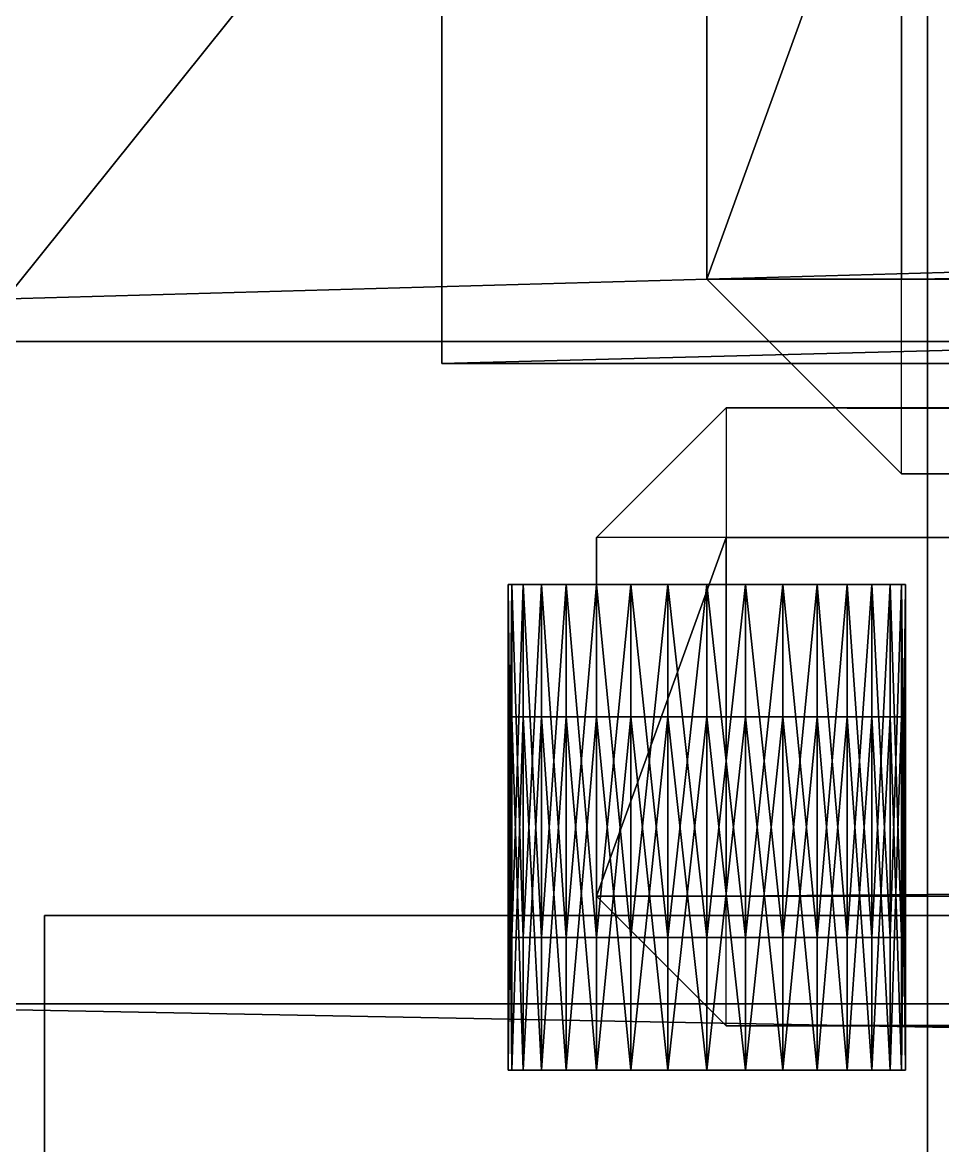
# Model space of a CAD drawing. Header units: millimetres. Extents: x -18 to 4450, y -985 to 970.
# Drawn here: x 1209 to 1250.7, y -881.4 to -830.5 of the extents above; entities that cross this region are included whole.
import ezdxf

# ---------------------------------------------------------------- set-up
doc = ezdxf.new("R2010")
doc.units = ezdxf.units.MM
for name, color, linetype in [('body__left_beltline_trim_front_door', 9, 'CONTINUOUS'), ('body__left_door_open_reference', 40, 'CONTINUOUS'), ('body__left_front_door_lower_weather_strip', 250, 'CONTINUOUS'), ('body__left_mirror_arm', 9, 'CONTINUOUS'), ('body__left_side_step_tread_strip_1', 9, 'CONTINUOUS'), ('hard_top__left_hardtop_front_window_lower_screw_1', 9, 'CONTINUOUS'), ('hard_top__left_hardtop_front_window_upper_screw_1', 9, 'CONTINUOUS'), ('hard_top__left_hardtop_lower_retainer_rail', 9, 'CONTINUOUS'), ('hard_top__left_roof_drip_rail_outer_shadow', 8, 'CONTINUOUS'), ('hard_top__left_roof_gutter_rivet_1', 9, 'CONTINUOUS')]:
    doc.layers.add(name, color=color, linetype=linetype)

msp = doc.modelspace()

# ---------------------------------------------------------------- linework, layer by layer
at = {"layer": 'body__left_beltline_trim_front_door'}
for points in [[(1139.999986, -845.000029, 1146.000028), (1919.999957, -845.000029, 1146.000028), (1919.999957, -823.000014, 1146.000028)], [(1139.999986, -845.000029, 1146.000028), (1919.999957, -823.000014, 1146.000028), (1139.999986, -823.000014, 1146.000028)], [(1139.999986, -845.000029, 1118.000031), (1139.999986, -823.000014, 1118.000031), (1919.999957, -823.000014, 1118.000031)], [(1139.999986, -845.000029, 1118.000031), (1919.999957, -823.000014, 1118.000031), (1919.999957, -845.000029, 1118.000031)], [(1139.999986, -845.000029, 1118.000031), (1919.999957, -845.000029, 1118.000031), (1919.999957, -845.000029, 1146.000028)], [(1139.999986, -845.000029, 1118.000031), (1919.999957, -845.000029, 1146.000028), (1139.999986, -845.000029, 1146.000028)]]:
    msp.add_3dface(points, dxfattribs=at)
at = {"layer": 'body__left_door_open_reference'}
for points in [[(1194.700003, -875, 774.699986), (1194.700003, -875, 1595.299959), (1965.299964, -875, 1595.299959)], [(1194.700003, -875, 774.699986), (1965.299964, -875, 1595.299959), (1965.299964, -875, 774.699986)], [(1194.700003, -875, 774.699986), (1194.700003, -889.699996, 759.99999), (1965.299964, -889.699996, 759.99999)], [(1194.700003, -875, 774.699986), (1965.299964, -889.699996, 759.99999), (1965.299964, -875, 774.699986)], [(1194.700003, -875, 1595.299959), (1194.700003, -889.699996, 1610.000014), (1965.299964, -889.699996, 1610.000014)], [(1194.700003, -875, 1595.299959), (1965.299964, -889.699996, 1610.000014), (1965.299964, -875, 1595.299959)]]:
    msp.add_3dface(points, dxfattribs=at)
at = {"layer": 'body__left_front_door_lower_weather_strip'}
for points in [[(1228.000045, -846.000016, 741.999984), (1228.000045, -846.000016, 763.999999), (1228.000045, -825.999975, 763.999999)], [(1228.000045, -846.000016, 741.999984), (1228.000045, -825.999975, 763.999999), (1228.000045, -825.999975, 741.999984)], [(1228.000045, -846.000016, 763.999999), (1988.000035, -846.000016, 763.999999), (1988.000035, -825.999975, 763.999999)], [(1228.000045, -846.000016, 763.999999), (1988.000035, -825.999975, 763.999999), (1228.000045, -825.999975, 763.999999)], [(1228.000045, -846.000016, 741.999984), (1228.000045, -825.999975, 741.999984), (1988.000035, -825.999975, 741.999984)], [(1228.000045, -846.000016, 741.999984), (1988.000035, -825.999975, 741.999984), (1988.000035, -846.000016, 741.999984)], [(1228.000045, -846.000016, 741.999984), (1988.000035, -846.000016, 741.999984), (1988.000035, -846.000016, 763.999999)], [(1228.000045, -846.000016, 741.999984), (1988.000035, -846.000016, 763.999999), (1228.000045, -846.000016, 763.999999)]]:
    msp.add_3dface(points, dxfattribs=at)
at = {"layer": 'body__left_mirror_arm'}
for points in [[(1210.000038, -897.000015, 1240.00001), (1210.000038, -897.000015, 1271.999955), (1210.000038, -870.999992, 1271.999955)], [(1210.000038, -897.000015, 1240.00001), (1210.000038, -870.999992, 1271.999955), (1210.000038, -870.999992, 1240.00001)], [(1210.000038, -870.999992, 1240.00001), (1210.000038, -870.999992, 1271.999955), (1419.999957, -870.999992, 1271.999955)], [(1210.000038, -870.999992, 1240.00001), (1419.999957, -870.999992, 1271.999955), (1419.999957, -870.999992, 1240.00001)], [(1210.000038, -897.000015, 1271.999955), (1419.999957, -897.000015, 1271.999955), (1419.999957, -870.999992, 1271.999955)], [(1210.000038, -897.000015, 1271.999955), (1419.999957, -870.999992, 1271.999955), (1210.000038, -870.999992, 1271.999955)], [(1210.000038, -897.000015, 1240.00001), (1210.000038, -870.999992, 1240.00001), (1419.999957, -870.999992, 1240.00001)], [(1210.000038, -897.000015, 1240.00001), (1419.999957, -870.999992, 1240.00001), (1419.999957, -897.000015, 1240.00001)]]:
    msp.add_3dface(points, dxfattribs=at)
at = {"layer": 'body__left_side_step_tread_strip_1'}
for points in [[(1120.000005, -953.000009, 685.99999), (1250, -953.000009, 685.99999), (1250, -791.000009, 685.99999)], [(1120.000005, -953.000009, 685.99999), (1250, -791.000009, 685.99999), (1120.000005, -791.000009, 685.99999)], [(1120.000005, -953.000009, 674.000025), (1120.000005, -791.000009, 674.000025), (1250, -791.000009, 674.000025)], [(1120.000005, -953.000009, 674.000025), (1250, -791.000009, 674.000025), (1250, -953.000009, 674.000025)], [(1250, -953.000009, 674.000025), (1250, -791.000009, 674.000025), (1250, -791.000009, 685.99999)], [(1250, -953.000009, 674.000025), (1250, -791.000009, 685.99999), (1250, -953.000009, 685.99999)]]:
    msp.add_3dface(points, dxfattribs=at)
at = {"layer": 'hard_top__left_hardtop_front_window_lower_screw_1'}
for points in [[(1231.172919, -878.000021, 1369.755864), (1231.172919, -861.999989, 1369.755864), (1230.999947, -861.999989, 1368.000031)], [(1231.172919, -878.000021, 1369.755864), (1230.999947, -861.999989, 1368.000031), (1230.999947, -878.000021, 1368.000031)], [(1240.00001, -861.999989, 1368.000031), (1231.172919, -861.999989, 1369.755864), (1230.999947, -861.999989, 1368.000031)], [(1230.999947, -878.000021, 1368.000031), (1230.999947, -861.999989, 1368.000031), (1231.172919, -861.999989, 1366.244197)], [(1230.999947, -878.000021, 1368.000031), (1231.172919, -861.999989, 1366.244197), (1231.172919, -878.000021, 1366.244197)], [(1240.00001, -861.999989, 1368.000031), (1230.999947, -861.999989, 1368.000031), (1231.172919, -861.999989, 1366.244197)], [(1231.685042, -878.000021, 1371.444106), (1231.685042, -861.999989, 1371.444106), (1231.172919, -861.999989, 1369.755864)], [(1231.685042, -878.000021, 1371.444106), (1231.172919, -861.999989, 1369.755864), (1231.172919, -878.000021, 1369.755864)], [(1240.00001, -861.999989, 1368.000031), (1231.685042, -861.999989, 1371.444106), (1231.172919, -861.999989, 1369.755864)], [(1231.172919, -878.000021, 1366.244197), (1231.172919, -861.999989, 1366.244197), (1231.685042, -861.999989, 1364.555836)], [(1231.172919, -878.000021, 1366.244197), (1231.685042, -861.999989, 1364.555836), (1231.685042, -878.000021, 1364.555836)], [(1240.00001, -861.999989, 1368.000031), (1231.172919, -861.999989, 1366.244197), (1231.685042, -861.999989, 1364.555836)], [(1232.516766, -878.000021, 1373.000145), (1232.516766, -861.999989, 1373.000145), (1231.685042, -861.999989, 1371.444106)], [(1232.516766, -878.000021, 1373.000145), (1231.685042, -861.999989, 1371.444106), (1231.685042, -878.000021, 1371.444106)], [(1240.00001, -861.999989, 1368.000031), (1232.516766, -861.999989, 1373.000145), (1231.685042, -861.999989, 1371.444106)], [(1231.685042, -878.000021, 1364.555836), (1231.685042, -861.999989, 1364.555836), (1232.516766, -861.999989, 1362.999916)], [(1231.685042, -878.000021, 1364.555836), (1232.516766, -861.999989, 1362.999916), (1232.516766, -878.000021, 1362.999916)], [(1240.00001, -861.999989, 1368.000031), (1231.685042, -861.999989, 1364.555836), (1232.516766, -861.999989, 1362.999916)], [(1233.636022, -878.000021, 1374.364018), (1233.636022, -861.999989, 1374.364018), (1232.516766, -861.999989, 1373.000145)], [(1233.636022, -878.000021, 1374.364018), (1232.516766, -861.999989, 1373.000145), (1232.516766, -878.000021, 1373.000145)], [(1240.00001, -861.999989, 1368.000031), (1233.636022, -861.999989, 1374.364018), (1232.516766, -861.999989, 1373.000145)], [(1232.516766, -878.000021, 1362.999916), (1232.516766, -861.999989, 1362.999916), (1233.636022, -861.999989, 1361.636043)], [(1232.516766, -878.000021, 1362.999916), (1233.636022, -861.999989, 1361.636043), (1233.636022, -878.000021, 1361.636043)], [(1240.00001, -861.999989, 1368.000031), (1232.516766, -861.999989, 1362.999916), (1233.636022, -861.999989, 1361.636043)], [(1234.999895, -878.000021, 1375.483274), (1234.999895, -861.999989, 1375.483274), (1233.636022, -861.999989, 1374.364018)], [(1234.999895, -878.000021, 1375.483274), (1233.636022, -861.999989, 1374.364018), (1233.636022, -878.000021, 1374.364018)], [(1240.00001, -861.999989, 1368.000031), (1234.999895, -861.999989, 1375.483274), (1233.636022, -861.999989, 1374.364018)], [(1233.636022, -878.000021, 1361.636043), (1233.636022, -861.999989, 1361.636043), (1234.999895, -861.999989, 1360.516787)], [(1233.636022, -878.000021, 1361.636043), (1234.999895, -861.999989, 1360.516787), (1234.999895, -878.000021, 1360.516787)], [(1240.00001, -861.999989, 1368.000031), (1233.636022, -861.999989, 1361.636043), (1234.999895, -861.999989, 1360.516787)], [(1236.555815, -878.000021, 1376.314878), (1236.555815, -861.999989, 1376.314878), (1234.999895, -861.999989, 1375.483274)], [(1236.555815, -878.000021, 1376.314878), (1234.999895, -861.999989, 1375.483274), (1234.999895, -878.000021, 1375.483274)], [(1240.00001, -861.999989, 1368.000031), (1236.555815, -861.999989, 1376.314878), (1234.999895, -861.999989, 1375.483274)], [(1234.999895, -878.000021, 1360.516787), (1234.999895, -861.999989, 1360.516787), (1236.555815, -861.999989, 1359.685063)], [(1234.999895, -878.000021, 1360.516787), (1236.555815, -861.999989, 1359.685063), (1236.555815, -878.000021, 1359.685063)], [(1240.00001, -861.999989, 1368.000031), (1234.999895, -861.999989, 1360.516787), (1236.555815, -861.999989, 1359.685063)], [(1238.244176, -878.000021, 1376.827121), (1238.244176, -861.999989, 1376.827121), (1236.555815, -861.999989, 1376.314878)], [(1238.244176, -878.000021, 1376.827121), (1236.555815, -861.999989, 1376.314878), (1236.555815, -878.000021, 1376.314878)], [(1240.00001, -861.999989, 1368.000031), (1238.244176, -861.999989, 1376.827121), (1236.555815, -861.999989, 1376.314878)], [(1236.555815, -878.000021, 1359.685063), (1236.555815, -861.999989, 1359.685063), (1238.244176, -861.999989, 1359.17294)], [(1236.555815, -878.000021, 1359.685063), (1238.244176, -861.999989, 1359.17294), (1238.244176, -878.000021, 1359.17294)], [(1240.00001, -861.999989, 1368.000031), (1236.555815, -861.999989, 1359.685063), (1238.244176, -861.999989, 1359.17294)], [(1240.00001, -878.000021, 1376.999974), (1240.00001, -861.999989, 1376.999974), (1238.244176, -861.999989, 1376.827121)], [(1240.00001, -878.000021, 1376.999974), (1238.244176, -861.999989, 1376.827121), (1238.244176, -878.000021, 1376.827121)], [(1240.00001, -861.999989, 1368.000031), (1240.00001, -861.999989, 1376.999974), (1238.244176, -861.999989, 1376.827121)], [(1238.244176, -878.000021, 1359.17294), (1238.244176, -861.999989, 1359.17294), (1240.00001, -861.999989, 1358.999968)], [(1238.244176, -878.000021, 1359.17294), (1240.00001, -861.999989, 1358.999968), (1240.00001, -878.000021, 1358.999968)], [(1240.00001, -861.999989, 1368.000031), (1238.244176, -861.999989, 1359.17294), (1240.00001, -861.999989, 1358.999968)], [(1240.00001, -861.999989, 1368.000031), (1248.999953, -861.999989, 1368.000031), (1248.8271, -861.999989, 1369.755864)], [(1240.00001, -861.999989, 1368.000031), (1248.8271, -861.999989, 1369.755864), (1248.314857, -861.999989, 1371.444106)], [(1240.00001, -861.999989, 1368.000031), (1248.314857, -861.999989, 1371.444106), (1247.483253, -861.999989, 1373.000145)], [(1240.00001, -861.999989, 1368.000031), (1247.483253, -861.999989, 1373.000145), (1246.363997, -861.999989, 1374.364018)], [(1240.00001, -861.999989, 1368.000031), (1246.363997, -861.999989, 1374.364018), (1245.000124, -861.999989, 1375.483274)], [(1240.00001, -861.999989, 1368.000031), (1245.000124, -861.999989, 1375.483274), (1243.444204, -861.999989, 1376.314878)], [(1240.00001, -861.999989, 1368.000031), (1243.444204, -861.999989, 1376.314878), (1241.755843, -861.999989, 1376.827121)], [(1241.755843, -878.000021, 1376.827121), (1241.755843, -861.999989, 1376.827121), (1240.00001, -861.999989, 1376.999974)], [(1241.755843, -878.000021, 1376.827121), (1240.00001, -861.999989, 1376.999974), (1240.00001, -878.000021, 1376.999974)], [(1240.00001, -861.999989, 1368.000031), (1241.755843, -861.999989, 1376.827121), (1240.00001, -861.999989, 1376.999974)], [(1240.00001, -878.000021, 1358.999968), (1240.00001, -861.999989, 1358.999968), (1241.755843, -861.999989, 1359.17294)], [(1240.00001, -878.000021, 1358.999968), (1241.755843, -861.999989, 1359.17294), (1241.755843, -878.000021, 1359.17294)], [(1240.00001, -861.999989, 1368.000031), (1240.00001, -861.999989, 1358.999968), (1241.755843, -861.999989, 1359.17294)], [(1240.00001, -861.999989, 1368.000031), (1241.755843, -861.999989, 1359.17294), (1243.444204, -861.999989, 1359.685063)], [(1240.00001, -861.999989, 1368.000031), (1243.444204, -861.999989, 1359.685063), (1245.000124, -861.999989, 1360.516787)], [(1240.00001, -861.999989, 1368.000031), (1245.000124, -861.999989, 1360.516787), (1246.363997, -861.999989, 1361.636043)], [(1240.00001, -861.999989, 1368.000031), (1246.363997, -861.999989, 1361.636043), (1247.483253, -861.999989, 1362.999916)], [(1240.00001, -861.999989, 1368.000031), (1247.483253, -861.999989, 1362.999916), (1248.314857, -861.999989, 1364.555836)], [(1240.00001, -861.999989, 1368.000031), (1248.314857, -861.999989, 1364.555836), (1248.8271, -861.999989, 1366.244197)], [(1240.00001, -861.999989, 1368.000031), (1248.8271, -861.999989, 1366.244197), (1248.999953, -861.999989, 1368.000031)], [(1243.444204, -878.000021, 1376.314878), (1243.444204, -861.999989, 1376.314878), (1241.755843, -861.999989, 1376.827121)], [(1243.444204, -878.000021, 1376.314878), (1241.755843, -861.999989, 1376.827121), (1241.755843, -878.000021, 1376.827121)], [(1241.755843, -878.000021, 1359.17294), (1241.755843, -861.999989, 1359.17294), (1243.444204, -861.999989, 1359.685063)], [(1241.755843, -878.000021, 1359.17294), (1243.444204, -861.999989, 1359.685063), (1243.444204, -878.000021, 1359.685063)], [(1245.000124, -878.000021, 1375.483274), (1245.000124, -861.999989, 1375.483274), (1243.444204, -861.999989, 1376.314878)], [(1245.000124, -878.000021, 1375.483274), (1243.444204, -861.999989, 1376.314878), (1243.444204, -878.000021, 1376.314878)], [(1243.444204, -878.000021, 1359.685063), (1243.444204, -861.999989, 1359.685063), (1245.000124, -861.999989, 1360.516787)], [(1243.444204, -878.000021, 1359.685063), (1245.000124, -861.999989, 1360.516787), (1245.000124, -878.000021, 1360.516787)], [(1246.363997, -878.000021, 1374.364018), (1246.363997, -861.999989, 1374.364018), (1245.000124, -861.999989, 1375.483274)], [(1246.363997, -878.000021, 1374.364018), (1245.000124, -861.999989, 1375.483274), (1245.000124, -878.000021, 1375.483274)], [(1245.000124, -878.000021, 1360.516787), (1245.000124, -861.999989, 1360.516787), (1246.363997, -861.999989, 1361.636043)], [(1245.000124, -878.000021, 1360.516787), (1246.363997, -861.999989, 1361.636043), (1246.363997, -878.000021, 1361.636043)], [(1247.483253, -878.000021, 1373.000145), (1247.483253, -861.999989, 1373.000145), (1246.363997, -861.999989, 1374.364018)], [(1247.483253, -878.000021, 1373.000145), (1246.363997, -861.999989, 1374.364018), (1246.363997, -878.000021, 1374.364018)], [(1246.363997, -878.000021, 1361.636043), (1246.363997, -861.999989, 1361.636043), (1247.483253, -861.999989, 1362.999916)], [(1246.363997, -878.000021, 1361.636043), (1247.483253, -861.999989, 1362.999916), (1247.483253, -878.000021, 1362.999916)], [(1248.314857, -878.000021, 1371.444106), (1248.314857, -861.999989, 1371.444106), (1247.483253, -861.999989, 1373.000145)], [(1248.314857, -878.000021, 1371.444106), (1247.483253, -861.999989, 1373.000145), (1247.483253, -878.000021, 1373.000145)], [(1247.483253, -878.000021, 1362.999916), (1247.483253, -861.999989, 1362.999916), (1248.314857, -861.999989, 1364.555836)], [(1247.483253, -878.000021, 1362.999916), (1248.314857, -861.999989, 1364.555836), (1248.314857, -878.000021, 1364.555836)], [(1248.8271, -878.000021, 1369.755864), (1248.8271, -861.999989, 1369.755864), (1248.314857, -861.999989, 1371.444106)], [(1248.8271, -878.000021, 1369.755864), (1248.314857, -861.999989, 1371.444106), (1248.314857, -878.000021, 1371.444106)], [(1248.314857, -878.000021, 1364.555836), (1248.314857, -861.999989, 1364.555836), (1248.8271, -861.999989, 1366.244197)], [(1248.314857, -878.000021, 1364.555836), (1248.8271, -861.999989, 1366.244197), (1248.8271, -878.000021, 1366.244197)], [(1248.999953, -878.000021, 1368.000031), (1248.999953, -861.999989, 1368.000031), (1248.8271, -861.999989, 1369.755864)], [(1248.999953, -878.000021, 1368.000031), (1248.8271, -861.999989, 1369.755864), (1248.8271, -878.000021, 1369.755864)], [(1248.8271, -878.000021, 1366.244197), (1248.8271, -861.999989, 1366.244197), (1248.999953, -861.999989, 1368.000031)], [(1248.8271, -878.000021, 1366.244197), (1248.999953, -861.999989, 1368.000031), (1248.999953, -878.000021, 1368.000031)], [(1240.00001, -878.000021, 1368.000031), (1230.999947, -878.000021, 1368.000031), (1231.172919, -878.000021, 1369.755864)], [(1240.00001, -878.000021, 1368.000031), (1231.172919, -878.000021, 1366.244197), (1230.999947, -878.000021, 1368.000031)], [(1240.00001, -878.000021, 1368.000031), (1231.172919, -878.000021, 1369.755864), (1231.685042, -878.000021, 1371.444106)], [(1240.00001, -878.000021, 1368.000031), (1231.685042, -878.000021, 1364.555836), (1231.172919, -878.000021, 1366.244197)], [(1240.00001, -878.000021, 1368.000031), (1231.685042, -878.000021, 1371.444106), (1232.516766, -878.000021, 1373.000145)], [(1240.00001, -878.000021, 1368.000031), (1232.516766, -878.000021, 1362.999916), (1231.685042, -878.000021, 1364.555836)], [(1240.00001, -878.000021, 1368.000031), (1232.516766, -878.000021, 1373.000145), (1233.636022, -878.000021, 1374.364018)], [(1240.00001, -878.000021, 1368.000031), (1233.636022, -878.000021, 1361.636043), (1232.516766, -878.000021, 1362.999916)], [(1240.00001, -878.000021, 1368.000031), (1233.636022, -878.000021, 1374.364018), (1234.999895, -878.000021, 1375.483274)], [(1240.00001, -878.000021, 1368.000031), (1234.999895, -878.000021, 1360.516787), (1233.636022, -878.000021, 1361.636043)], [(1240.00001, -878.000021, 1368.000031), (1234.999895, -878.000021, 1375.483274), (1236.555815, -878.000021, 1376.314878)], [(1240.00001, -878.000021, 1368.000031), (1236.555815, -878.000021, 1359.685063), (1234.999895, -878.000021, 1360.516787)], [(1240.00001, -878.000021, 1368.000031), (1236.555815, -878.000021, 1376.314878), (1238.244176, -878.000021, 1376.827121)], [(1240.00001, -878.000021, 1368.000031), (1238.244176, -878.000021, 1359.17294), (1236.555815, -878.000021, 1359.685063)], [(1240.00001, -878.000021, 1368.000031), (1238.244176, -878.000021, 1376.827121), (1240.00001, -878.000021, 1376.999974)], [(1240.00001, -878.000021, 1368.000031), (1240.00001, -878.000021, 1358.999968), (1238.244176, -878.000021, 1359.17294)], [(1240.00001, -878.000021, 1368.000031), (1248.8271, -878.000021, 1369.755864), (1248.999953, -878.000021, 1368.000031)], [(1240.00001, -878.000021, 1368.000031), (1248.314857, -878.000021, 1371.444106), (1248.8271, -878.000021, 1369.755864)], [(1240.00001, -878.000021, 1368.000031), (1247.483253, -878.000021, 1373.000145), (1248.314857, -878.000021, 1371.444106)], [(1240.00001, -878.000021, 1368.000031), (1246.363997, -878.000021, 1374.364018), (1247.483253, -878.000021, 1373.000145)], [(1240.00001, -878.000021, 1368.000031), (1245.000124, -878.000021, 1375.483274), (1246.363997, -878.000021, 1374.364018)], [(1240.00001, -878.000021, 1368.000031), (1243.444204, -878.000021, 1376.314878), (1245.000124, -878.000021, 1375.483274)], [(1240.00001, -878.000021, 1368.000031), (1241.755843, -878.000021, 1376.827121), (1243.444204, -878.000021, 1376.314878)], [(1240.00001, -878.000021, 1368.000031), (1240.00001, -878.000021, 1376.999974), (1241.755843, -878.000021, 1376.827121)], [(1240.00001, -878.000021, 1368.000031), (1241.755843, -878.000021, 1359.17294), (1240.00001, -878.000021, 1358.999968)], [(1240.00001, -878.000021, 1368.000031), (1243.444204, -878.000021, 1359.685063), (1241.755843, -878.000021, 1359.17294)], [(1240.00001, -878.000021, 1368.000031), (1245.000124, -878.000021, 1360.516787), (1243.444204, -878.000021, 1359.685063)], [(1240.00001, -878.000021, 1368.000031), (1246.363997, -878.000021, 1361.636043), (1245.000124, -878.000021, 1360.516787)], [(1240.00001, -878.000021, 1368.000031), (1247.483253, -878.000021, 1362.999916), (1246.363997, -878.000021, 1361.636043)], [(1240.00001, -878.000021, 1368.000031), (1248.314857, -878.000021, 1364.555836), (1247.483253, -878.000021, 1362.999916)], [(1240.00001, -878.000021, 1368.000031), (1248.8271, -878.000021, 1366.244197), (1248.314857, -878.000021, 1364.555836)], [(1240.00001, -878.000021, 1368.000031), (1248.999953, -878.000021, 1368.000031), (1248.8271, -878.000021, 1366.244197)]]:
    msp.add_3dface(points, dxfattribs=at)
at = {"layer": 'hard_top__left_hardtop_front_window_upper_screw_1'}
for points in [[(1231.172919, -878.000021, 1725.755811), (1231.172919, -861.999989, 1725.755811), (1230.999947, -861.999989, 1723.999977)], [(1231.172919, -878.000021, 1725.755811), (1230.999947, -861.999989, 1723.999977), (1230.999947, -878.000021, 1723.999977)], [(1240.00001, -861.999989, 1723.999977), (1231.172919, -861.999989, 1725.755811), (1230.999947, -861.999989, 1723.999977)], [(1230.999947, -878.000021, 1723.999977), (1230.999947, -861.999989, 1723.999977), (1231.172919, -861.999989, 1722.244143)], [(1230.999947, -878.000021, 1723.999977), (1231.172919, -861.999989, 1722.244143), (1231.172919, -878.000021, 1722.244143)], [(1240.00001, -861.999989, 1723.999977), (1230.999947, -861.999989, 1723.999977), (1231.172919, -861.999989, 1722.244143)], [(1231.685042, -878.000021, 1727.444172), (1231.685042, -861.999989, 1727.444172), (1231.172919, -861.999989, 1725.755811)], [(1231.685042, -878.000021, 1727.444172), (1231.172919, -861.999989, 1725.755811), (1231.172919, -878.000021, 1725.755811)], [(1240.00001, -861.999989, 1723.999977), (1231.685042, -861.999989, 1727.444172), (1231.172919, -861.999989, 1725.755811)], [(1231.172919, -878.000021, 1722.244143), (1231.172919, -861.999989, 1722.244143), (1231.685042, -861.999989, 1720.555902)], [(1231.172919, -878.000021, 1722.244143), (1231.685042, -861.999989, 1720.555902), (1231.685042, -878.000021, 1720.555902)], [(1240.00001, -861.999989, 1723.999977), (1231.172919, -861.999989, 1722.244143), (1231.685042, -861.999989, 1720.555902)], [(1232.516766, -878.000021, 1729.000092), (1232.516766, -861.999989, 1729.000092), (1231.685042, -861.999989, 1727.444172)], [(1232.516766, -878.000021, 1729.000092), (1231.685042, -861.999989, 1727.444172), (1231.685042, -878.000021, 1727.444172)], [(1240.00001, -861.999989, 1723.999977), (1232.516766, -861.999989, 1729.000092), (1231.685042, -861.999989, 1727.444172)], [(1231.685042, -878.000021, 1720.555902), (1231.685042, -861.999989, 1720.555902), (1232.516766, -861.999989, 1718.999863)], [(1231.685042, -878.000021, 1720.555902), (1232.516766, -861.999989, 1718.999863), (1232.516766, -878.000021, 1718.999863)], [(1240.00001, -861.999989, 1723.999977), (1231.685042, -861.999989, 1720.555902), (1232.516766, -861.999989, 1718.999863)], [(1233.636022, -878.000021, 1730.363965), (1233.636022, -861.999989, 1730.363965), (1232.516766, -861.999989, 1729.000092)], [(1233.636022, -878.000021, 1730.363965), (1232.516766, -861.999989, 1729.000092), (1232.516766, -878.000021, 1729.000092)], [(1240.00001, -861.999989, 1723.999977), (1233.636022, -861.999989, 1730.363965), (1232.516766, -861.999989, 1729.000092)], [(1232.516766, -878.000021, 1718.999863), (1232.516766, -861.999989, 1718.999863), (1233.636022, -861.999989, 1717.635989)], [(1232.516766, -878.000021, 1718.999863), (1233.636022, -861.999989, 1717.635989), (1233.636022, -878.000021, 1717.635989)], [(1240.00001, -861.999989, 1723.999977), (1232.516766, -861.999989, 1718.999863), (1233.636022, -861.999989, 1717.635989)], [(1234.999895, -878.000021, 1731.483221), (1234.999895, -861.999989, 1731.483221), (1233.636022, -861.999989, 1730.363965)], [(1234.999895, -878.000021, 1731.483221), (1233.636022, -861.999989, 1730.363965), (1233.636022, -878.000021, 1730.363965)], [(1240.00001, -861.999989, 1723.999977), (1234.999895, -861.999989, 1731.483221), (1233.636022, -861.999989, 1730.363965)], [(1233.636022, -878.000021, 1717.635989), (1233.636022, -861.999989, 1717.635989), (1234.999895, -861.999989, 1716.516733)], [(1233.636022, -878.000021, 1717.635989), (1234.999895, -861.999989, 1716.516733), (1234.999895, -878.000021, 1716.516733)], [(1240.00001, -861.999989, 1723.999977), (1233.636022, -861.999989, 1717.635989), (1234.999895, -861.999989, 1716.516733)], [(1236.555815, -878.000021, 1732.314944), (1236.555815, -861.999989, 1732.314944), (1234.999895, -861.999989, 1731.483221)], [(1236.555815, -878.000021, 1732.314944), (1234.999895, -861.999989, 1731.483221), (1234.999895, -878.000021, 1731.483221)], [(1240.00001, -861.999989, 1723.999977), (1236.555815, -861.999989, 1732.314944), (1234.999895, -861.999989, 1731.483221)], [(1234.999895, -878.000021, 1716.516733), (1234.999895, -861.999989, 1716.516733), (1236.555815, -861.999989, 1715.685129)], [(1234.999895, -878.000021, 1716.516733), (1236.555815, -861.999989, 1715.685129), (1236.555815, -878.000021, 1715.685129)], [(1240.00001, -861.999989, 1723.999977), (1234.999895, -861.999989, 1716.516733), (1236.555815, -861.999989, 1715.685129)], [(1238.244176, -878.000021, 1732.827067), (1238.244176, -861.999989, 1732.827067), (1236.555815, -861.999989, 1732.314944)], [(1238.244176, -878.000021, 1732.827067), (1236.555815, -861.999989, 1732.314944), (1236.555815, -878.000021, 1732.314944)], [(1240.00001, -861.999989, 1723.999977), (1238.244176, -861.999989, 1732.827067), (1236.555815, -861.999989, 1732.314944)], [(1236.555815, -878.000021, 1715.685129), (1236.555815, -861.999989, 1715.685129), (1238.244176, -861.999989, 1715.172887)], [(1236.555815, -878.000021, 1715.685129), (1238.244176, -861.999989, 1715.172887), (1238.244176, -878.000021, 1715.172887)], [(1240.00001, -861.999989, 1723.999977), (1236.555815, -861.999989, 1715.685129), (1238.244176, -861.999989, 1715.172887)], [(1240.00001, -878.000021, 1733.00004), (1240.00001, -861.999989, 1733.00004), (1238.244176, -861.999989, 1732.827067)], [(1240.00001, -878.000021, 1733.00004), (1238.244176, -861.999989, 1732.827067), (1238.244176, -878.000021, 1732.827067)], [(1240.00001, -861.999989, 1723.999977), (1240.00001, -861.999989, 1733.00004), (1238.244176, -861.999989, 1732.827067)], [(1238.244176, -878.000021, 1715.172887), (1238.244176, -861.999989, 1715.172887), (1240.00001, -861.999989, 1715.000033)], [(1238.244176, -878.000021, 1715.172887), (1240.00001, -861.999989, 1715.000033), (1240.00001, -878.000021, 1715.000033)], [(1240.00001, -861.999989, 1723.999977), (1238.244176, -861.999989, 1715.172887), (1240.00001, -861.999989, 1715.000033)], [(1240.00001, -861.999989, 1723.999977), (1248.999953, -861.999989, 1723.999977), (1248.8271, -861.999989, 1725.755811)], [(1240.00001, -861.999989, 1723.999977), (1248.8271, -861.999989, 1725.755811), (1248.314857, -861.999989, 1727.444172)], [(1240.00001, -861.999989, 1723.999977), (1248.314857, -861.999989, 1727.444172), (1247.483253, -861.999989, 1729.000092)], [(1240.00001, -861.999989, 1723.999977), (1247.483253, -861.999989, 1729.000092), (1246.363997, -861.999989, 1730.363965)], [(1240.00001, -861.999989, 1723.999977), (1246.363997, -861.999989, 1730.363965), (1245.000124, -861.999989, 1731.483221)], [(1240.00001, -861.999989, 1723.999977), (1245.000124, -861.999989, 1731.483221), (1243.444204, -861.999989, 1732.314944)], [(1240.00001, -861.999989, 1723.999977), (1243.444204, -861.999989, 1732.314944), (1241.755843, -861.999989, 1732.827067)], [(1241.755843, -878.000021, 1732.827067), (1241.755843, -861.999989, 1732.827067), (1240.00001, -861.999989, 1733.00004)], [(1241.755843, -878.000021, 1732.827067), (1240.00001, -861.999989, 1733.00004), (1240.00001, -878.000021, 1733.00004)], [(1240.00001, -861.999989, 1723.999977), (1241.755843, -861.999989, 1732.827067), (1240.00001, -861.999989, 1733.00004)], [(1240.00001, -878.000021, 1715.000033), (1240.00001, -861.999989, 1715.000033), (1241.755843, -861.999989, 1715.172887)], [(1240.00001, -878.000021, 1715.000033), (1241.755843, -861.999989, 1715.172887), (1241.755843, -878.000021, 1715.172887)], [(1240.00001, -861.999989, 1723.999977), (1240.00001, -861.999989, 1715.000033), (1241.755843, -861.999989, 1715.172887)], [(1240.00001, -861.999989, 1723.999977), (1241.755843, -861.999989, 1715.172887), (1243.444204, -861.999989, 1715.685129)], [(1240.00001, -861.999989, 1723.999977), (1243.444204, -861.999989, 1715.685129), (1245.000124, -861.999989, 1716.516733)], [(1240.00001, -861.999989, 1723.999977), (1245.000124, -861.999989, 1716.516733), (1246.363997, -861.999989, 1717.635989)], [(1240.00001, -861.999989, 1723.999977), (1246.363997, -861.999989, 1717.635989), (1247.483253, -861.999989, 1718.999863)], [(1240.00001, -861.999989, 1723.999977), (1247.483253, -861.999989, 1718.999863), (1248.314857, -861.999989, 1720.555902)], [(1240.00001, -861.999989, 1723.999977), (1248.314857, -861.999989, 1720.555902), (1248.8271, -861.999989, 1722.244143)], [(1240.00001, -861.999989, 1723.999977), (1248.8271, -861.999989, 1722.244143), (1248.999953, -861.999989, 1723.999977)], [(1243.444204, -878.000021, 1732.314944), (1243.444204, -861.999989, 1732.314944), (1241.755843, -861.999989, 1732.827067)], [(1243.444204, -878.000021, 1732.314944), (1241.755843, -861.999989, 1732.827067), (1241.755843, -878.000021, 1732.827067)], [(1241.755843, -878.000021, 1715.172887), (1241.755843, -861.999989, 1715.172887), (1243.444204, -861.999989, 1715.685129)], [(1241.755843, -878.000021, 1715.172887), (1243.444204, -861.999989, 1715.685129), (1243.444204, -878.000021, 1715.685129)], [(1245.000124, -878.000021, 1731.483221), (1245.000124, -861.999989, 1731.483221), (1243.444204, -861.999989, 1732.314944)], [(1245.000124, -878.000021, 1731.483221), (1243.444204, -861.999989, 1732.314944), (1243.444204, -878.000021, 1732.314944)], [(1243.444204, -878.000021, 1715.685129), (1243.444204, -861.999989, 1715.685129), (1245.000124, -861.999989, 1716.516733)], [(1243.444204, -878.000021, 1715.685129), (1245.000124, -861.999989, 1716.516733), (1245.000124, -878.000021, 1716.516733)], [(1246.363997, -878.000021, 1730.363965), (1246.363997, -861.999989, 1730.363965), (1245.000124, -861.999989, 1731.483221)], [(1246.363997, -878.000021, 1730.363965), (1245.000124, -861.999989, 1731.483221), (1245.000124, -878.000021, 1731.483221)], [(1245.000124, -878.000021, 1716.516733), (1245.000124, -861.999989, 1716.516733), (1246.363997, -861.999989, 1717.635989)], [(1245.000124, -878.000021, 1716.516733), (1246.363997, -861.999989, 1717.635989), (1246.363997, -878.000021, 1717.635989)], [(1247.483253, -878.000021, 1729.000092), (1247.483253, -861.999989, 1729.000092), (1246.363997, -861.999989, 1730.363965)], [(1247.483253, -878.000021, 1729.000092), (1246.363997, -861.999989, 1730.363965), (1246.363997, -878.000021, 1730.363965)], [(1246.363997, -878.000021, 1717.635989), (1246.363997, -861.999989, 1717.635989), (1247.483253, -861.999989, 1718.999863)], [(1246.363997, -878.000021, 1717.635989), (1247.483253, -861.999989, 1718.999863), (1247.483253, -878.000021, 1718.999863)], [(1248.314857, -878.000021, 1727.444172), (1248.314857, -861.999989, 1727.444172), (1247.483253, -861.999989, 1729.000092)], [(1248.314857, -878.000021, 1727.444172), (1247.483253, -861.999989, 1729.000092), (1247.483253, -878.000021, 1729.000092)], [(1247.483253, -878.000021, 1718.999863), (1247.483253, -861.999989, 1718.999863), (1248.314857, -861.999989, 1720.555902)], [(1247.483253, -878.000021, 1718.999863), (1248.314857, -861.999989, 1720.555902), (1248.314857, -878.000021, 1720.555902)], [(1248.8271, -878.000021, 1725.755811), (1248.8271, -861.999989, 1725.755811), (1248.314857, -861.999989, 1727.444172)], [(1248.8271, -878.000021, 1725.755811), (1248.314857, -861.999989, 1727.444172), (1248.314857, -878.000021, 1727.444172)], [(1248.314857, -878.000021, 1720.555902), (1248.314857, -861.999989, 1720.555902), (1248.8271, -861.999989, 1722.244143)], [(1248.314857, -878.000021, 1720.555902), (1248.8271, -861.999989, 1722.244143), (1248.8271, -878.000021, 1722.244143)], [(1248.999953, -878.000021, 1723.999977), (1248.999953, -861.999989, 1723.999977), (1248.8271, -861.999989, 1725.755811)], [(1248.999953, -878.000021, 1723.999977), (1248.8271, -861.999989, 1725.755811), (1248.8271, -878.000021, 1725.755811)], [(1248.8271, -878.000021, 1722.244143), (1248.8271, -861.999989, 1722.244143), (1248.999953, -861.999989, 1723.999977)], [(1248.8271, -878.000021, 1722.244143), (1248.999953, -861.999989, 1723.999977), (1248.999953, -878.000021, 1723.999977)], [(1240.00001, -878.000021, 1723.999977), (1230.999947, -878.000021, 1723.999977), (1231.172919, -878.000021, 1725.755811)], [(1240.00001, -878.000021, 1723.999977), (1231.172919, -878.000021, 1722.244143), (1230.999947, -878.000021, 1723.999977)], [(1240.00001, -878.000021, 1723.999977), (1231.172919, -878.000021, 1725.755811), (1231.685042, -878.000021, 1727.444172)], [(1240.00001, -878.000021, 1723.999977), (1231.685042, -878.000021, 1720.555902), (1231.172919, -878.000021, 1722.244143)], [(1240.00001, -878.000021, 1723.999977), (1231.685042, -878.000021, 1727.444172), (1232.516766, -878.000021, 1729.000092)], [(1240.00001, -878.000021, 1723.999977), (1232.516766, -878.000021, 1718.999863), (1231.685042, -878.000021, 1720.555902)], [(1240.00001, -878.000021, 1723.999977), (1232.516766, -878.000021, 1729.000092), (1233.636022, -878.000021, 1730.363965)], [(1240.00001, -878.000021, 1723.999977), (1233.636022, -878.000021, 1717.635989), (1232.516766, -878.000021, 1718.999863)], [(1240.00001, -878.000021, 1723.999977), (1233.636022, -878.000021, 1730.363965), (1234.999895, -878.000021, 1731.483221)], [(1240.00001, -878.000021, 1723.999977), (1234.999895, -878.000021, 1716.516733), (1233.636022, -878.000021, 1717.635989)], [(1240.00001, -878.000021, 1723.999977), (1234.999895, -878.000021, 1731.483221), (1236.555815, -878.000021, 1732.314944)], [(1240.00001, -878.000021, 1723.999977), (1236.555815, -878.000021, 1715.685129), (1234.999895, -878.000021, 1716.516733)], [(1240.00001, -878.000021, 1723.999977), (1236.555815, -878.000021, 1732.314944), (1238.244176, -878.000021, 1732.827067)], [(1240.00001, -878.000021, 1723.999977), (1238.244176, -878.000021, 1715.172887), (1236.555815, -878.000021, 1715.685129)], [(1240.00001, -878.000021, 1723.999977), (1238.244176, -878.000021, 1732.827067), (1240.00001, -878.000021, 1733.00004)], [(1240.00001, -878.000021, 1723.999977), (1240.00001, -878.000021, 1715.000033), (1238.244176, -878.000021, 1715.172887)], [(1240.00001, -878.000021, 1723.999977), (1248.8271, -878.000021, 1725.755811), (1248.999953, -878.000021, 1723.999977)], [(1240.00001, -878.000021, 1723.999977), (1248.314857, -878.000021, 1727.444172), (1248.8271, -878.000021, 1725.755811)], [(1240.00001, -878.000021, 1723.999977), (1247.483253, -878.000021, 1729.000092), (1248.314857, -878.000021, 1727.444172)], [(1240.00001, -878.000021, 1723.999977), (1246.363997, -878.000021, 1730.363965), (1247.483253, -878.000021, 1729.000092)], [(1240.00001, -878.000021, 1723.999977), (1245.000124, -878.000021, 1731.483221), (1246.363997, -878.000021, 1730.363965)], [(1240.00001, -878.000021, 1723.999977), (1243.444204, -878.000021, 1732.314944), (1245.000124, -878.000021, 1731.483221)], [(1240.00001, -878.000021, 1723.999977), (1241.755843, -878.000021, 1732.827067), (1243.444204, -878.000021, 1732.314944)], [(1240.00001, -878.000021, 1723.999977), (1240.00001, -878.000021, 1733.00004), (1241.755843, -878.000021, 1732.827067)], [(1240.00001, -878.000021, 1723.999977), (1241.755843, -878.000021, 1715.172887), (1240.00001, -878.000021, 1715.000033)], [(1240.00001, -878.000021, 1723.999977), (1243.444204, -878.000021, 1715.685129), (1241.755843, -878.000021, 1715.172887)], [(1240.00001, -878.000021, 1723.999977), (1245.000124, -878.000021, 1716.516733), (1243.444204, -878.000021, 1715.685129)], [(1240.00001, -878.000021, 1723.999977), (1246.363997, -878.000021, 1717.635989), (1245.000124, -878.000021, 1716.516733)], [(1240.00001, -878.000021, 1723.999977), (1247.483253, -878.000021, 1718.999863), (1246.363997, -878.000021, 1717.635989)], [(1240.00001, -878.000021, 1723.999977), (1248.314857, -878.000021, 1720.555902), (1247.483253, -878.000021, 1718.999863)], [(1240.00001, -878.000021, 1723.999977), (1248.8271, -878.000021, 1722.244143), (1248.314857, -878.000021, 1720.555902)], [(1240.00001, -878.000021, 1723.999977), (1248.999953, -878.000021, 1723.999977), (1248.8271, -878.000021, 1722.244143)]]:
    msp.add_3dface(points, dxfattribs=at)
at = {"layer": 'hard_top__left_hardtop_lower_retainer_rail'}
for points in [[(1240.00001, -842.180014, 1296.820045), (1240.00001, -842.180014, 1325.180054), (1240.00001, -817.820013, 1325.180054)], [(1240.00001, -842.180014, 1296.820045), (1240.00001, -817.820013, 1325.180054), (1240.00001, -817.820013, 1296.820045)], [(1240.00001, -842.180014, 1296.820045), (1248.819947, -842.180014, 1287.999988), (1248.819947, -817.820013, 1287.999988)], [(1240.00001, -842.180014, 1296.820045), (1248.819947, -817.820013, 1287.999988), (1240.00001, -817.820013, 1296.820045)], [(1240.00001, -842.180014, 1325.180054), (1248.819947, -842.180014, 1333.999991), (1248.819947, -817.820013, 1333.999991)], [(1240.00001, -842.180014, 1325.180054), (1248.819947, -817.820013, 1333.999991), (1240.00001, -817.820013, 1325.180054)], [(1248.819947, -842.180014, 1333.999991), (3431.18, -842.180014, 1333.999991), (3431.18, -817.820013, 1333.999991)], [(1248.819947, -842.180014, 1333.999991), (3431.18, -817.820013, 1333.999991), (1248.819947, -817.820013, 1333.999991)], [(1248.819947, -842.180014, 1287.999988), (1248.819947, -817.820013, 1287.999988), (3431.18, -817.820013, 1287.999988)], [(1248.819947, -842.180014, 1287.999988), (3431.18, -817.820013, 1287.999988), (3431.18, -842.180014, 1287.999988)], [(1240.00001, -842.180014, 1296.820045), (1248.819947, -851.000011, 1296.820045), (1248.819947, -851.000011, 1325.180054)], [(1240.00001, -842.180014, 1296.820045), (1248.819947, -851.000011, 1325.180054), (1240.00001, -842.180014, 1325.180054)], [(1240.00001, -842.180014, 1296.820045), (1248.819947, -851.000011, 1296.820045), (1248.819947, -842.180014, 1287.999988)], [(1240.00001, -842.180014, 1325.180054), (1248.819947, -851.000011, 1325.180054), (1248.819947, -842.180014, 1333.999991)], [(1248.819947, -851.000011, 1296.820045), (1248.819947, -842.180014, 1287.999988), (3431.18, -842.180014, 1287.999988)], [(1248.819947, -851.000011, 1296.820045), (3431.18, -842.180014, 1287.999988), (3431.18, -851.000011, 1296.820045)], [(1248.819947, -851.000011, 1325.180054), (1248.819947, -842.180014, 1333.999991), (3431.18, -842.180014, 1333.999991)], [(1248.819947, -851.000011, 1325.180054), (3431.18, -842.180014, 1333.999991), (3431.18, -851.000011, 1325.180054)], [(1248.819947, -851.000011, 1296.820045), (3431.18, -851.000011, 1296.820045), (3431.18, -851.000011, 1325.180054)], [(1248.819947, -851.000011, 1296.820045), (3431.18, -851.000011, 1325.180054), (1248.819947, -851.000011, 1325.180054)]]:
    msp.add_3dface(points, dxfattribs=at)
at = {"layer": 'hard_top__left_roof_drip_rail_outer_shadow'}
for points in [[(1235.000014, -853.879988, 1789.880037), (1240.880013, -847.99999, 1789.880037), (1240.880013, -847.99999, 1808.120012)], [(1235.000014, -853.879988, 1789.880037), (1240.880013, -847.99999, 1808.120012), (1235.000014, -853.879988, 1808.120012)], [(1235.000014, -853.879988, 1789.880037), (1240.880013, -847.99999, 1789.880037), (1240.880013, -853.879988, 1784.000039)], [(1235.000014, -853.879988, 1808.120012), (1240.880013, -847.99999, 1808.120012), (1240.880013, -853.879988, 1814.00001)], [(1240.880013, -847.99999, 1789.880037), (1240.880013, -847.99999, 1808.120012), (3504.120111, -847.99999, 1808.120012)], [(1240.880013, -847.99999, 1789.880037), (3504.120111, -847.99999, 1808.120012), (3504.120111, -847.99999, 1789.880037)], [(1240.880013, -847.99999, 1789.880037), (1240.880013, -853.879988, 1784.000039), (3504.120111, -853.879988, 1784.000039)], [(1240.880013, -847.99999, 1789.880037), (3504.120111, -853.879988, 1784.000039), (3504.120111, -847.99999, 1789.880037)], [(1240.880013, -847.99999, 1808.120012), (1240.880013, -853.879988, 1814.00001), (3504.120111, -853.879988, 1814.00001)], [(1240.880013, -847.99999, 1808.120012), (3504.120111, -853.879988, 1814.00001), (3504.120111, -847.99999, 1808.120012)], [(1235.000014, -870.119989, 1789.880037), (1235.000014, -870.119989, 1808.120012), (1235.000014, -853.879988, 1808.120012)], [(1235.000014, -870.119989, 1789.880037), (1235.000014, -853.879988, 1808.120012), (1235.000014, -853.879988, 1789.880037)], [(1235.000014, -870.119989, 1789.880037), (1240.880013, -870.119989, 1784.000039), (1240.880013, -853.879988, 1784.000039)], [(1235.000014, -870.119989, 1789.880037), (1240.880013, -853.879988, 1784.000039), (1235.000014, -853.879988, 1789.880037)], [(1235.000014, -870.119989, 1808.120012), (1240.880013, -870.119989, 1814.00001), (1240.880013, -853.879988, 1814.00001)], [(1235.000014, -870.119989, 1808.120012), (1240.880013, -853.879988, 1814.00001), (1235.000014, -853.879988, 1808.120012)], [(1240.880013, -870.119989, 1814.00001), (3504.120111, -870.119989, 1814.00001), (3504.120111, -853.879988, 1814.00001)], [(1240.880013, -870.119989, 1814.00001), (3504.120111, -853.879988, 1814.00001), (1240.880013, -853.879988, 1814.00001)], [(1240.880013, -870.119989, 1784.000039), (1240.880013, -853.879988, 1784.000039), (3504.120111, -853.879988, 1784.000039)], [(1240.880013, -870.119989, 1784.000039), (3504.120111, -853.879988, 1784.000039), (3504.120111, -870.119989, 1784.000039)], [(1235.000014, -870.119989, 1789.880037), (1240.880013, -875.999987, 1789.880037), (1240.880013, -875.999987, 1808.120012)], [(1235.000014, -870.119989, 1789.880037), (1240.880013, -875.999987, 1808.120012), (1235.000014, -870.119989, 1808.120012)], [(1235.000014, -870.119989, 1789.880037), (1240.880013, -875.999987, 1789.880037), (1240.880013, -870.119989, 1784.000039)], [(1235.000014, -870.119989, 1808.120012), (1240.880013, -875.999987, 1808.120012), (1240.880013, -870.119989, 1814.00001)], [(1240.880013, -875.999987, 1789.880037), (1240.880013, -870.119989, 1784.000039), (3504.120111, -870.119989, 1784.000039)], [(1240.880013, -875.999987, 1789.880037), (3504.120111, -870.119989, 1784.000039), (3504.120111, -875.999987, 1789.880037)], [(1240.880013, -875.999987, 1808.120012), (1240.880013, -870.119989, 1814.00001), (3504.120111, -870.119989, 1814.00001)], [(1240.880013, -875.999987, 1808.120012), (3504.120111, -870.119989, 1814.00001), (3504.120111, -875.999987, 1808.120012)], [(1240.880013, -875.999987, 1789.880037), (3504.120111, -875.999987, 1789.880037), (3504.120111, -875.999987, 1808.120012)], [(1240.880013, -875.999987, 1789.880037), (3504.120111, -875.999987, 1808.120012), (1240.880013, -875.999987, 1808.120012)]]:
    msp.add_3dface(points, dxfattribs=at)
at = {"layer": 'hard_top__left_roof_gutter_rivet_1'}
for points in [[(1231.172919, -871.999979, 1829.755783), (1231.172919, -856.000006, 1829.755783), (1230.999947, -856.000006, 1827.999949)], [(1231.172919, -871.999979, 1829.755783), (1230.999947, -856.000006, 1827.999949), (1230.999947, -871.999979, 1827.999949)], [(1240.00001, -856.000006, 1827.999949), (1231.172919, -856.000006, 1829.755783), (1230.999947, -856.000006, 1827.999949)], [(1230.999947, -871.999979, 1827.999949), (1230.999947, -856.000006, 1827.999949), (1231.172919, -856.000006, 1826.244235)], [(1230.999947, -871.999979, 1827.999949), (1231.172919, -856.000006, 1826.244235), (1231.172919, -871.999979, 1826.244235)], [(1240.00001, -856.000006, 1827.999949), (1230.999947, -856.000006, 1827.999949), (1231.172919, -856.000006, 1826.244235)], [(1231.685042, -871.999979, 1831.444144), (1231.685042, -856.000006, 1831.444144), (1231.172919, -856.000006, 1829.755783)], [(1231.685042, -871.999979, 1831.444144), (1231.172919, -856.000006, 1829.755783), (1231.172919, -871.999979, 1829.755783)], [(1240.00001, -856.000006, 1827.999949), (1231.685042, -856.000006, 1831.444144), (1231.172919, -856.000006, 1829.755783)], [(1231.172919, -871.999979, 1826.244235), (1231.172919, -856.000006, 1826.244235), (1231.685042, -856.000006, 1824.555874)], [(1231.172919, -871.999979, 1826.244235), (1231.685042, -856.000006, 1824.555874), (1231.685042, -871.999979, 1824.555874)], [(1240.00001, -856.000006, 1827.999949), (1231.172919, -856.000006, 1826.244235), (1231.685042, -856.000006, 1824.555874)], [(1232.516766, -871.999979, 1833.000183), (1232.516766, -856.000006, 1833.000183), (1231.685042, -856.000006, 1831.444144)], [(1232.516766, -871.999979, 1833.000183), (1231.685042, -856.000006, 1831.444144), (1231.685042, -871.999979, 1831.444144)], [(1240.00001, -856.000006, 1827.999949), (1232.516766, -856.000006, 1833.000183), (1231.685042, -856.000006, 1831.444144)], [(1231.685042, -871.999979, 1824.555874), (1231.685042, -856.000006, 1824.555874), (1232.516766, -856.000006, 1822.999835)], [(1231.685042, -871.999979, 1824.555874), (1232.516766, -856.000006, 1822.999835), (1232.516766, -871.999979, 1822.999835)], [(1240.00001, -856.000006, 1827.999949), (1231.685042, -856.000006, 1824.555874), (1232.516766, -856.000006, 1822.999835)], [(1233.636022, -871.999979, 1834.363937), (1233.636022, -856.000006, 1834.363937), (1232.516766, -856.000006, 1833.000183)], [(1233.636022, -871.999979, 1834.363937), (1232.516766, -856.000006, 1833.000183), (1232.516766, -871.999979, 1833.000183)], [(1240.00001, -856.000006, 1827.999949), (1233.636022, -856.000006, 1834.363937), (1232.516766, -856.000006, 1833.000183)], [(1232.516766, -871.999979, 1822.999835), (1232.516766, -856.000006, 1822.999835), (1233.636022, -856.000006, 1821.636081)], [(1232.516766, -871.999979, 1822.999835), (1233.636022, -856.000006, 1821.636081), (1233.636022, -871.999979, 1821.636081)], [(1240.00001, -856.000006, 1827.999949), (1232.516766, -856.000006, 1822.999835), (1233.636022, -856.000006, 1821.636081)], [(1234.999895, -871.999979, 1835.483193), (1234.999895, -856.000006, 1835.483193), (1233.636022, -856.000006, 1834.363937)], [(1234.999895, -871.999979, 1835.483193), (1233.636022, -856.000006, 1834.363937), (1233.636022, -871.999979, 1834.363937)], [(1240.00001, -856.000006, 1827.999949), (1234.999895, -856.000006, 1835.483193), (1233.636022, -856.000006, 1834.363937)], [(1233.636022, -871.999979, 1821.636081), (1233.636022, -856.000006, 1821.636081), (1234.999895, -856.000006, 1820.516825)], [(1233.636022, -871.999979, 1821.636081), (1234.999895, -856.000006, 1820.516825), (1234.999895, -871.999979, 1820.516825)], [(1240.00001, -856.000006, 1827.999949), (1233.636022, -856.000006, 1821.636081), (1234.999895, -856.000006, 1820.516825)], [(1236.555815, -871.999979, 1836.314917), (1236.555815, -856.000006, 1836.314917), (1234.999895, -856.000006, 1835.483193)], [(1236.555815, -871.999979, 1836.314917), (1234.999895, -856.000006, 1835.483193), (1234.999895, -871.999979, 1835.483193)], [(1240.00001, -856.000006, 1827.999949), (1236.555815, -856.000006, 1836.314917), (1234.999895, -856.000006, 1835.483193)], [(1234.999895, -871.999979, 1820.516825), (1234.999895, -856.000006, 1820.516825), (1236.555815, -856.000006, 1819.685102)], [(1234.999895, -871.999979, 1820.516825), (1236.555815, -856.000006, 1819.685102), (1236.555815, -871.999979, 1819.685102)], [(1240.00001, -856.000006, 1827.999949), (1234.999895, -856.000006, 1820.516825), (1236.555815, -856.000006, 1819.685102)], [(1238.244176, -871.999979, 1836.82704), (1238.244176, -856.000006, 1836.82704), (1236.555815, -856.000006, 1836.314917)], [(1238.244176, -871.999979, 1836.82704), (1236.555815, -856.000006, 1836.314917), (1236.555815, -871.999979, 1836.314917)], [(1240.00001, -856.000006, 1827.999949), (1238.244176, -856.000006, 1836.82704), (1236.555815, -856.000006, 1836.314917)], [(1236.555815, -871.999979, 1819.685102), (1236.555815, -856.000006, 1819.685102), (1238.244176, -856.000006, 1819.172978)], [(1236.555815, -871.999979, 1819.685102), (1238.244176, -856.000006, 1819.172978), (1238.244176, -871.999979, 1819.172978)], [(1240.00001, -856.000006, 1827.999949), (1236.555815, -856.000006, 1819.685102), (1238.244176, -856.000006, 1819.172978)], [(1240.00001, -871.999979, 1837.000012), (1240.00001, -856.000006, 1837.000012), (1238.244176, -856.000006, 1836.82704)], [(1240.00001, -871.999979, 1837.000012), (1238.244176, -856.000006, 1836.82704), (1238.244176, -871.999979, 1836.82704)], [(1240.00001, -856.000006, 1827.999949), (1240.00001, -856.000006, 1837.000012), (1238.244176, -856.000006, 1836.82704)], [(1238.244176, -871.999979, 1819.172978), (1238.244176, -856.000006, 1819.172978), (1240.00001, -856.000006, 1819.000006)], [(1238.244176, -871.999979, 1819.172978), (1240.00001, -856.000006, 1819.000006), (1240.00001, -871.999979, 1819.000006)], [(1240.00001, -856.000006, 1827.999949), (1238.244176, -856.000006, 1819.172978), (1240.00001, -856.000006, 1819.000006)], [(1240.00001, -856.000006, 1827.999949), (1248.999953, -856.000006, 1827.999949), (1248.8271, -856.000006, 1829.755783)], [(1240.00001, -856.000006, 1827.999949), (1248.8271, -856.000006, 1829.755783), (1248.314857, -856.000006, 1831.444144)], [(1240.00001, -856.000006, 1827.999949), (1248.314857, -856.000006, 1831.444144), (1247.483253, -856.000006, 1833.000183)], [(1240.00001, -856.000006, 1827.999949), (1247.483253, -856.000006, 1833.000183), (1246.363997, -856.000006, 1834.363937)], [(1240.00001, -856.000006, 1827.999949), (1246.363997, -856.000006, 1834.363937), (1245.000124, -856.000006, 1835.483193)], [(1240.00001, -856.000006, 1827.999949), (1245.000124, -856.000006, 1835.483193), (1243.444204, -856.000006, 1836.314917)], [(1240.00001, -856.000006, 1827.999949), (1243.444204, -856.000006, 1836.314917), (1241.755843, -856.000006, 1836.82704)], [(1241.755843, -871.999979, 1836.82704), (1241.755843, -856.000006, 1836.82704), (1240.00001, -856.000006, 1837.000012)], [(1241.755843, -871.999979, 1836.82704), (1240.00001, -856.000006, 1837.000012), (1240.00001, -871.999979, 1837.000012)], [(1240.00001, -856.000006, 1827.999949), (1241.755843, -856.000006, 1836.82704), (1240.00001, -856.000006, 1837.000012)], [(1240.00001, -871.999979, 1819.000006), (1240.00001, -856.000006, 1819.000006), (1241.755843, -856.000006, 1819.172978)], [(1240.00001, -871.999979, 1819.000006), (1241.755843, -856.000006, 1819.172978), (1241.755843, -871.999979, 1819.172978)], [(1240.00001, -856.000006, 1827.999949), (1240.00001, -856.000006, 1819.000006), (1241.755843, -856.000006, 1819.172978)], [(1240.00001, -856.000006, 1827.999949), (1241.755843, -856.000006, 1819.172978), (1243.444204, -856.000006, 1819.685102)], [(1240.00001, -856.000006, 1827.999949), (1243.444204, -856.000006, 1819.685102), (1245.000124, -856.000006, 1820.516825)], [(1240.00001, -856.000006, 1827.999949), (1245.000124, -856.000006, 1820.516825), (1246.363997, -856.000006, 1821.636081)], [(1240.00001, -856.000006, 1827.999949), (1246.363997, -856.000006, 1821.636081), (1247.483253, -856.000006, 1822.999835)], [(1240.00001, -856.000006, 1827.999949), (1247.483253, -856.000006, 1822.999835), (1248.314857, -856.000006, 1824.555874)], [(1240.00001, -856.000006, 1827.999949), (1248.314857, -856.000006, 1824.555874), (1248.8271, -856.000006, 1826.244235)], [(1240.00001, -856.000006, 1827.999949), (1248.8271, -856.000006, 1826.244235), (1248.999953, -856.000006, 1827.999949)], [(1243.444204, -871.999979, 1836.314917), (1243.444204, -856.000006, 1836.314917), (1241.755843, -856.000006, 1836.82704)], [(1243.444204, -871.999979, 1836.314917), (1241.755843, -856.000006, 1836.82704), (1241.755843, -871.999979, 1836.82704)], [(1241.755843, -871.999979, 1819.172978), (1241.755843, -856.000006, 1819.172978), (1243.444204, -856.000006, 1819.685102)], [(1241.755843, -871.999979, 1819.172978), (1243.444204, -856.000006, 1819.685102), (1243.444204, -871.999979, 1819.685102)], [(1245.000124, -871.999979, 1835.483193), (1245.000124, -856.000006, 1835.483193), (1243.444204, -856.000006, 1836.314917)], [(1245.000124, -871.999979, 1835.483193), (1243.444204, -856.000006, 1836.314917), (1243.444204, -871.999979, 1836.314917)], [(1243.444204, -871.999979, 1819.685102), (1243.444204, -856.000006, 1819.685102), (1245.000124, -856.000006, 1820.516825)], [(1243.444204, -871.999979, 1819.685102), (1245.000124, -856.000006, 1820.516825), (1245.000124, -871.999979, 1820.516825)], [(1246.363997, -871.999979, 1834.363937), (1246.363997, -856.000006, 1834.363937), (1245.000124, -856.000006, 1835.483193)], [(1246.363997, -871.999979, 1834.363937), (1245.000124, -856.000006, 1835.483193), (1245.000124, -871.999979, 1835.483193)], [(1245.000124, -871.999979, 1820.516825), (1245.000124, -856.000006, 1820.516825), (1246.363997, -856.000006, 1821.636081)], [(1245.000124, -871.999979, 1820.516825), (1246.363997, -856.000006, 1821.636081), (1246.363997, -871.999979, 1821.636081)], [(1247.483253, -871.999979, 1833.000183), (1247.483253, -856.000006, 1833.000183), (1246.363997, -856.000006, 1834.363937)], [(1247.483253, -871.999979, 1833.000183), (1246.363997, -856.000006, 1834.363937), (1246.363997, -871.999979, 1834.363937)], [(1246.363997, -871.999979, 1821.636081), (1246.363997, -856.000006, 1821.636081), (1247.483253, -856.000006, 1822.999835)], [(1246.363997, -871.999979, 1821.636081), (1247.483253, -856.000006, 1822.999835), (1247.483253, -871.999979, 1822.999835)], [(1248.314857, -871.999979, 1831.444144), (1248.314857, -856.000006, 1831.444144), (1247.483253, -856.000006, 1833.000183)], [(1248.314857, -871.999979, 1831.444144), (1247.483253, -856.000006, 1833.000183), (1247.483253, -871.999979, 1833.000183)], [(1247.483253, -871.999979, 1822.999835), (1247.483253, -856.000006, 1822.999835), (1248.314857, -856.000006, 1824.555874)], [(1247.483253, -871.999979, 1822.999835), (1248.314857, -856.000006, 1824.555874), (1248.314857, -871.999979, 1824.555874)], [(1248.8271, -871.999979, 1829.755783), (1248.8271, -856.000006, 1829.755783), (1248.314857, -856.000006, 1831.444144)], [(1248.8271, -871.999979, 1829.755783), (1248.314857, -856.000006, 1831.444144), (1248.314857, -871.999979, 1831.444144)], [(1248.314857, -871.999979, 1824.555874), (1248.314857, -856.000006, 1824.555874), (1248.8271, -856.000006, 1826.244235)], [(1248.314857, -871.999979, 1824.555874), (1248.8271, -856.000006, 1826.244235), (1248.8271, -871.999979, 1826.244235)], [(1248.999953, -871.999979, 1827.999949), (1248.999953, -856.000006, 1827.999949), (1248.8271, -856.000006, 1829.755783)], [(1248.999953, -871.999979, 1827.999949), (1248.8271, -856.000006, 1829.755783), (1248.8271, -871.999979, 1829.755783)], [(1248.8271, -871.999979, 1826.244235), (1248.8271, -856.000006, 1826.244235), (1248.999953, -856.000006, 1827.999949)], [(1248.8271, -871.999979, 1826.244235), (1248.999953, -856.000006, 1827.999949), (1248.999953, -871.999979, 1827.999949)], [(1240.00001, -871.999979, 1827.999949), (1230.999947, -871.999979, 1827.999949), (1231.172919, -871.999979, 1829.755783)], [(1240.00001, -871.999979, 1827.999949), (1231.172919, -871.999979, 1826.244235), (1230.999947, -871.999979, 1827.999949)], [(1240.00001, -871.999979, 1827.999949), (1231.172919, -871.999979, 1829.755783), (1231.685042, -871.999979, 1831.444144)], [(1240.00001, -871.999979, 1827.999949), (1231.685042, -871.999979, 1824.555874), (1231.172919, -871.999979, 1826.244235)], [(1240.00001, -871.999979, 1827.999949), (1231.685042, -871.999979, 1831.444144), (1232.516766, -871.999979, 1833.000183)], [(1240.00001, -871.999979, 1827.999949), (1232.516766, -871.999979, 1822.999835), (1231.685042, -871.999979, 1824.555874)], [(1240.00001, -871.999979, 1827.999949), (1232.516766, -871.999979, 1833.000183), (1233.636022, -871.999979, 1834.363937)], [(1240.00001, -871.999979, 1827.999949), (1233.636022, -871.999979, 1821.636081), (1232.516766, -871.999979, 1822.999835)], [(1240.00001, -871.999979, 1827.999949), (1233.636022, -871.999979, 1834.363937), (1234.999895, -871.999979, 1835.483193)], [(1240.00001, -871.999979, 1827.999949), (1234.999895, -871.999979, 1820.516825), (1233.636022, -871.999979, 1821.636081)], [(1240.00001, -871.999979, 1827.999949), (1234.999895, -871.999979, 1835.483193), (1236.555815, -871.999979, 1836.314917)], [(1240.00001, -871.999979, 1827.999949), (1236.555815, -871.999979, 1819.685102), (1234.999895, -871.999979, 1820.516825)], [(1240.00001, -871.999979, 1827.999949), (1236.555815, -871.999979, 1836.314917), (1238.244176, -871.999979, 1836.82704)], [(1240.00001, -871.999979, 1827.999949), (1238.244176, -871.999979, 1819.172978), (1236.555815, -871.999979, 1819.685102)], [(1240.00001, -871.999979, 1827.999949), (1238.244176, -871.999979, 1836.82704), (1240.00001, -871.999979, 1837.000012)], [(1240.00001, -871.999979, 1827.999949), (1240.00001, -871.999979, 1819.000006), (1238.244176, -871.999979, 1819.172978)], [(1240.00001, -871.999979, 1827.999949), (1248.8271, -871.999979, 1829.755783), (1248.999953, -871.999979, 1827.999949)], [(1240.00001, -871.999979, 1827.999949), (1248.314857, -871.999979, 1831.444144), (1248.8271, -871.999979, 1829.755783)], [(1240.00001, -871.999979, 1827.999949), (1247.483253, -871.999979, 1833.000183), (1248.314857, -871.999979, 1831.444144)], [(1240.00001, -871.999979, 1827.999949), (1246.363997, -871.999979, 1834.363937), (1247.483253, -871.999979, 1833.000183)], [(1240.00001, -871.999979, 1827.999949), (1245.000124, -871.999979, 1835.483193), (1246.363997, -871.999979, 1834.363937)], [(1240.00001, -871.999979, 1827.999949), (1243.444204, -871.999979, 1836.314917), (1245.000124, -871.999979, 1835.483193)], [(1240.00001, -871.999979, 1827.999949), (1241.755843, -871.999979, 1836.82704), (1243.444204, -871.999979, 1836.314917)], [(1240.00001, -871.999979, 1827.999949), (1240.00001, -871.999979, 1837.000012), (1241.755843, -871.999979, 1836.82704)], [(1240.00001, -871.999979, 1827.999949), (1241.755843, -871.999979, 1819.172978), (1240.00001, -871.999979, 1819.000006)], [(1240.00001, -871.999979, 1827.999949), (1243.444204, -871.999979, 1819.685102), (1241.755843, -871.999979, 1819.172978)], [(1240.00001, -871.999979, 1827.999949), (1245.000124, -871.999979, 1820.516825), (1243.444204, -871.999979, 1819.685102)], [(1240.00001, -871.999979, 1827.999949), (1246.363997, -871.999979, 1821.636081), (1245.000124, -871.999979, 1820.516825)], [(1240.00001, -871.999979, 1827.999949), (1247.483253, -871.999979, 1822.999835), (1246.363997, -871.999979, 1821.636081)], [(1240.00001, -871.999979, 1827.999949), (1248.314857, -871.999979, 1824.555874), (1247.483253, -871.999979, 1822.999835)], [(1240.00001, -871.999979, 1827.999949), (1248.8271, -871.999979, 1826.244235), (1248.314857, -871.999979, 1824.555874)], [(1240.00001, -871.999979, 1827.999949), (1248.999953, -871.999979, 1827.999949), (1248.8271, -871.999979, 1826.244235)]]:
    msp.add_3dface(points, dxfattribs=at)

doc.saveas('drawing.dxf')
